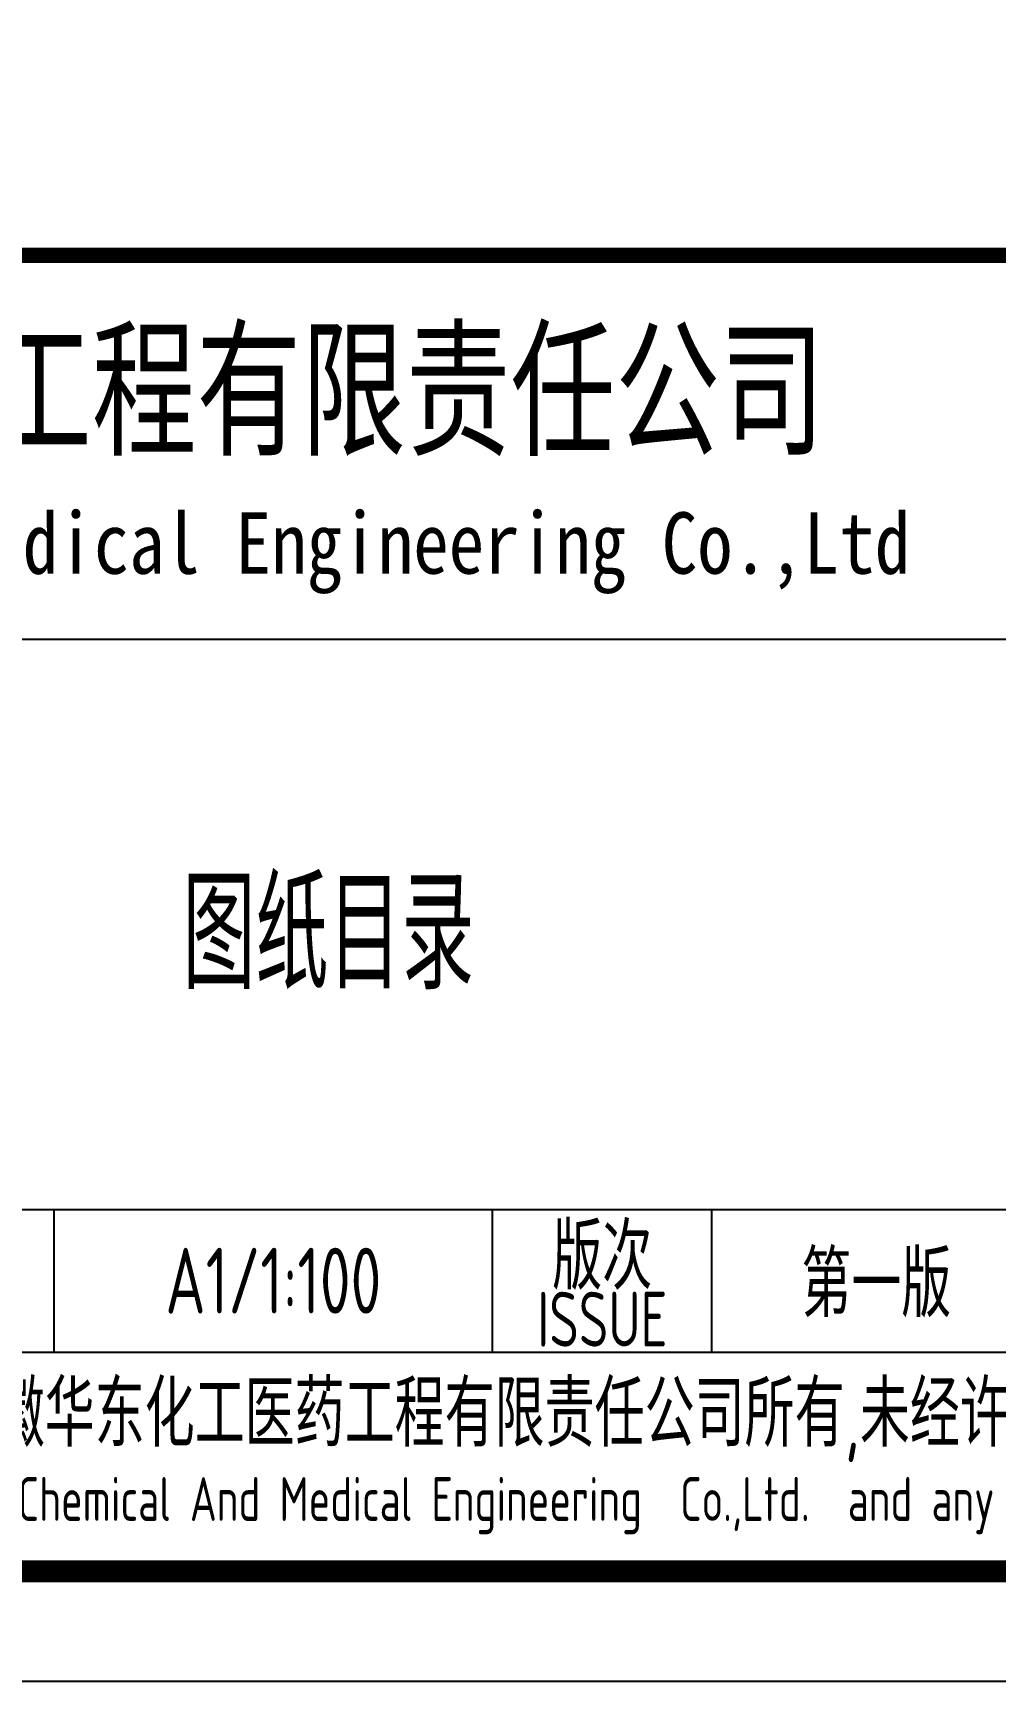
# Model space of a CAD drawing. Extents: x 5211311 to 5622788, y -441754 to -251897.
# Drawn here: x 5247214 to 5251601, y -289465 to -281952 of the extents above; entities that cross this region are included whole.
import ezdxf
from ezdxf.enums import TextEntityAlignment as Align

# ---------------------------------------------------------------- set-up
doc = ezdxf.new("R2010")
doc.units = 0
doc.header["$LTSCALE"] = 1000
doc.header["$MEASUREMENT"] = 0
doc.layers.get('0').update_dxf_attribs({"linetype": 'CONTINUOUS'})
doc.layers.add('PUB_TITLE', color=4, linetype='CONTINUOUS')
doc.styles.add('AHD', font='sceie.shx', dxfattribs={"width": 0.7, "bigfont": 'sceic.shx'})
doc.styles.add('ECEC_TQ_S', font='')
doc.styles.get('ECEC_TQ_S').set_extended_font_data('SimSun')

msp = doc.modelspace()

# ---------------------------------------------------------------- linework, layer by layer
for p, q in [((5240810.1, -284714.7), (5258810.1, -284714.7)), ((5240810.1, -287314.7), (5258810.1, -287314.7)), ((5247310.1, -287964.7), (5247310.1, -287314.7)), ((5249310.1, -287964.7), (5249310.1, -287314.7)), ((5250310.1, -287964.7), (5250310.1, -287314.7)), ((5240810.1, -287964.7), (5258810.1, -287964.7)), ((5240810.1, -288964.7), (5258810.1, -288964.7)), ((5240810.1, -288964.7), (5258810.1, -288964.7)), ((5240810.1, -288964.7), (5258810.1, -288964.7)), ((5240810.1, -288964.7), (5258810.1, -288964.7))]:
    msp.add_line(p, q)
msp.add_lwpolyline([(5258810.1, -282964.7, 70, 70, 0), (5240810.1, -282964.7, 70, 70, 0), (5240810.1, -288964.7, 0, 0, 0)], format="xyseb")
at = {"layer": 'PUB_TITLE'}
msp.add_lwpolyline([(5238310.1, -289464.7), (5259310.1, -289464.7), (5259310.1, -259764.7), (5238310.1, -259764.7)], close=True, dxfattribs=at)
at = {"layer": 'PUB_TITLE', "const_width": 100}
msp.add_lwpolyline([(5240810.1, -288964.7), (5258810.1, -288964.7), (5258810.1, -260264.7), (5240810.1, -260264.7)], close=True, dxfattribs=at)

# ---------------------------------------------------------------- texts
for s, height, style, width, p in [('安徽华东化工医药工程有限责任公司', 500, 'ECEC_TQ_S', 0.7, (5247005, -283564.7)), ('安徽华东化工医药工程有限责任公司', 500, 'ECEC_TQ_S', 0.7, (5247005, -283564.7)), ('Anhui Huadong Chemical & Medical Engineering Co.,Ltd', 280, 'ECEC_TQ_S', 0.85, (5247005, -284314.7)), ('Anhui Huadong Chemical & Medical Engineering Co.,Ltd', 280, 'ECEC_TQ_S', 0.85, (5247005, -284314.7)), ('版次', 300, 'AHD', 0.8, (5249810.1, -287514.7)), ('版次', 300, 'AHD', 0.8, (5249810.1, -287514.7)), ('ISSUE', 250, 'AHD', 0.8, (5249810.1, -287814.7)), ('ISSUE', 250, 'AHD', 0.8, (5249810.1, -287814.7)), ('本文件专有权属安徽华东化工医药工程有限责任公司所有,未经许可不得复制或转让给第三方', 300, 'AHD', 0.8, (5249810.1, -288264.7)), ('本文件专有权属安徽华东化工医药工程有限责任公司所有,未经许可不得复制或转让给第三方', 300, 'AHD', 0.8, (5249810.1, -288264.7)), ('The proprietary right of this document belongs to Anhui Huadong Chemical And Medical Engineering  Co.,Ltd.  and any replication or transfer to the 3rd. side is forbidden without its permission. ', 200, 'AHD', 0.8, (5249810.1, -288664.7)), ('The proprietary right of this document belongs to Anhui Huadong Chemical And Medical Engineering  Co.,Ltd.  and any replication or transfer to the 3rd. side is forbidden without its permission. ', 200, 'AHD', 0.8, (5249810.1, -288664.7))]:
    msp.add_text(s, height=height, dxfattribs=dict(style=style, width=width)).set_placement(p, align=Align.MIDDLE)
at = {"style": 'AHD', "width": 0.7}
msp.add_text('图纸目录', height=500, dxfattribs=at).set_placement((5247896.3, -286309.8))
at = {"style": 'AHD', "width": 0.8}
for tag, text, p in [('A1/1:100', '1:100', (5248310.1, -287639.7)), ('第一版', '0', (5251060.1, -287639.7))]:
    msp.add_attdef(tag, text=text, height=300, dxfattribs=at).set_placement(p, align=Align.MIDDLE)

doc.saveas('drawing.dxf')
